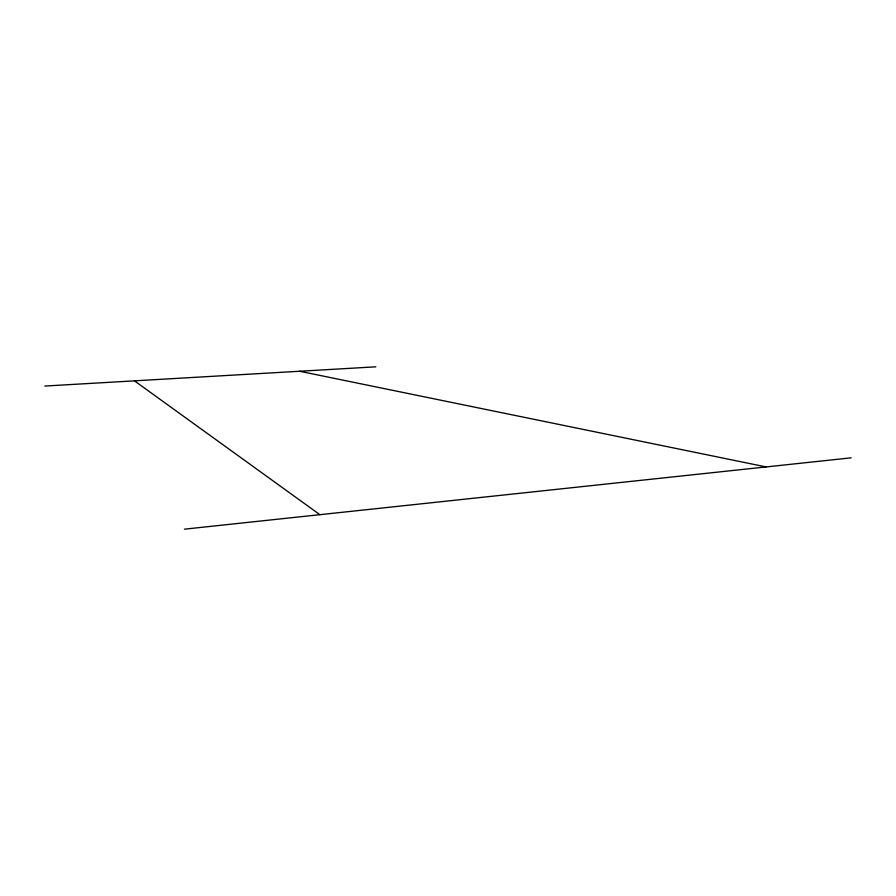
<?xml version="1.0" encoding="UTF-8"?>
<svg xmlns="http://www.w3.org/2000/svg" width="896" height="896" viewBox="0 0 896 896"><rect width="100%" height="100%" fill="white"/><g stroke="black" fill="none" stroke-linecap="round" stroke-linejoin="round"><path stroke-width="1.34" d="M184.419 529.178L851.2 457.822M44.8 386.053L375.838 366.822M299.6 371.246L766.136 466.928M134.445 380.845L319.894 514.685"/></g></svg>
